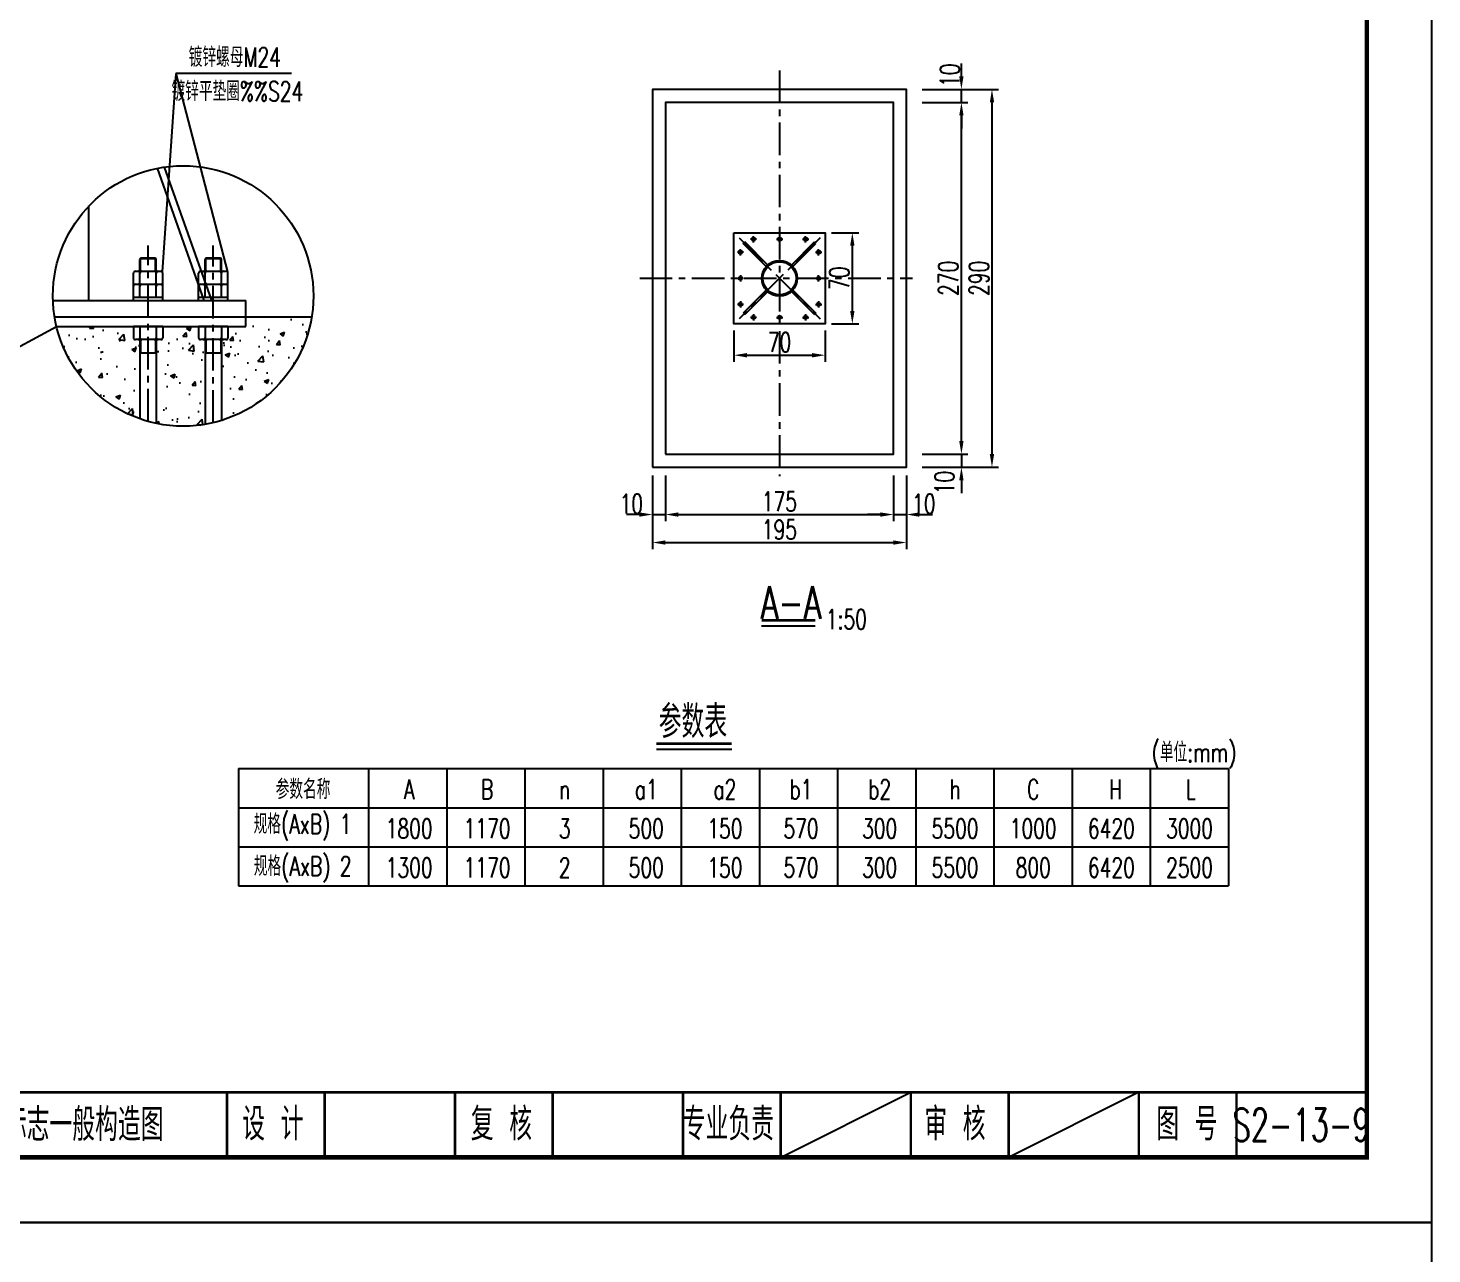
# Model space of a CAD drawing. Extents: x 4349 to 271026, y -15323 to -8945.
# Drawn here: x 4711.4 to 4926.9, y -14948.7 to -14760.5 of the extents above; entities that cross this region are included whole.
import ezdxf
from ezdxf.enums import TextEntityAlignment as Align

# ---------------------------------------------------------------- set-up
doc = ezdxf.new("R2010")
doc.units = 0
doc.header["$LTSCALE"] = 2
doc.header["$PDMODE"] = 32
doc.header["$PDSIZE"] = 0.3
doc.linetypes.add('CENTERX2', pattern=[4, 2.5, -0.5, 0.5, -0.5])
doc.layers.get('0').update_dxf_attribs({"linetype": 'CONTINUOUS'})
doc.layers.get('DEFPOINTS').update_dxf_attribs({"linetype": 'CONTINUOUS'})
for name, color, linetype in [('中线', 2, 'CENTERX2'), ('图框', 7, 'CONTINUOUS'), ('尺寸标注', 4, 'CONTINUOUS'), ('文字', 7, 'CONTINUOUS'), ('文字符号', 7, 'CONTINUOUS'), ('结构1', 1, 'CONTINUOUS'), ('结构2', 7, 'CONTINUOUS'), ('结构3', 1, 'CONTINUOUS')]:
    doc.layers.add(name, color=color, linetype=linetype)
doc.styles.get("Standard").update_dxf_attribs({"font": 'simplex1.shx', "width": 0.7, "bigfont": 'hztxt.shx'})
doc.dimstyles.new('比例：1：50（mm)', dxfattribs={"dimtxt": 3, "dimasz": 2, "dimexe": 1, "dimexo": 1, "dimgap": 0.5, "dimtad": 1, "dimlfac": 5, "dimrnd": 0.0095, "dimdsep": 46, "dimtxsty": 'Standard', "dimcen": 0.09, "dimclrd": 256, "dimclre": 256, "dimclrt": 256, "dimadec": 0, "dimazin": 0, "dimtfac": 1, "dimtix": 1, "dimtmove": 2, "dimatfit": 3, "dimfxl": 0, "dimtolj": 1, "dimtzin": 0, "dimarcsym": 0})

# ---------------------------------------------------------------- blocks, each defined once
blk = doc.blocks.new('series')
at = {"width": 0.75}
for tag, height, p in [('页码', 4, (-35, -19)), ('图名', 5, (-220, -282)), ('图号', 5, (-20, -282))]:
    blk.add_attdef(tag, text='', height=height, dxfattribs=at).set_placement(p, align=Align.MIDDLE_CENTER)
blk = doc.blocks.new('*D960')
at = {"layer": 'DEFPOINTS', "color": 0, "linetype": 'Continuous'}
for p in [(4819.77, -14805.94), (4833.77, -14805.94), (4833.77, -14810.75)]:
    blk.add_point(p, dxfattribs=at)
at = {"layer": '尺寸标注', "linetype": 'Continuous', "lineweight": -2}
for p, q in [((4819.77, -14806.94), (4819.77, -14811.75)), ((4833.77, -14806.94), (4833.77, -14811.75)), ((4821.77, -14810.75), (4831.77, -14810.75))]:
    blk.add_line(p, q, dxfattribs=at)
at = {"layer": '尺寸标注', "linetype": 'Continuous'}
for points in [[(4821.77, -14810.42), (4821.77, -14811.09), (4819.77, -14810.75)], [(4831.77, -14810.42), (4831.77, -14811.09), (4833.77, -14810.75)]]:
    blk.add_solid(points, dxfattribs=at)
at = {"layer": '尺寸标注', "linetype": 'Continuous', "insert": (4826.77, -14808.75), "char_height": 3, "attachment_point": 5}
blk.add_mtext('\\A1;70', dxfattribs=at)
blk = doc.blocks.new('*D961')
at = {"layer": 'DEFPOINTS', "color": 0, "linetype": 'Continuous'}
for p in [(4833.77, -14791.94), (4833.77, -14805.94), (4837.94, -14805.94)]:
    blk.add_point(p, dxfattribs=at)
at = {"layer": '尺寸标注', "linetype": 'Continuous', "lineweight": -2}
for p, q in [((4834.77, -14791.94), (4838.94, -14791.94)), ((4837.94, -14793.94), (4837.94, -14803.94)), ((4834.77, -14805.94), (4838.94, -14805.94))]:
    blk.add_line(p, q, dxfattribs=at)
at = {"layer": '尺寸标注', "linetype": 'Continuous'}
for points in [[(4837.61, -14793.94), (4838.28, -14793.94), (4837.94, -14791.94)], [(4837.61, -14803.94), (4838.28, -14803.94), (4837.94, -14805.94)]]:
    blk.add_solid(points, dxfattribs=at)
at = {"layer": '尺寸标注', "linetype": 'Continuous', "insert": (4835.94, -14798.94), "char_height": 3, "attachment_point": 5, "rotation": 90}
blk.add_mtext('\\A1;70', dxfattribs=at)
blk = doc.blocks.new('*D962')
at = {"layer": 'DEFPOINTS', "color": 0, "linetype": 'Continuous'}
for p in [(4809.25, -14825.94), (4807.25, -14827.94), (4809.25, -14835.21)]:
    blk.add_point(p, dxfattribs=at)
at = {"layer": '尺寸标注', "linetype": 'Continuous', "lineweight": -2}
for p, q in [((4807.25, -14829.21), (4807.25, -14836.21)), ((4809.25, -14829.21), (4809.25, -14836.21)), ((4805.25, -14835.21), (4803.25, -14835.21)), ((4807.25, -14835.21), (4809.25, -14835.21)), ((4811.25, -14835.21), (4813.25, -14835.21))]:
    blk.add_line(p, q, dxfattribs=at)
at = {"layer": '尺寸标注', "linetype": 'Continuous'}
for points in [[(4805.25, -14834.88), (4805.25, -14835.55), (4807.25, -14835.21)], [(4811.25, -14834.88), (4811.25, -14835.55), (4809.25, -14835.21)]]:
    blk.add_solid(points, dxfattribs=at)
at = {"layer": '尺寸标注', "linetype": 'Continuous', "insert": (4804.01, -14833.56), "char_height": 3, "attachment_point": 5}
blk.add_mtext('\\A1;10', dxfattribs=at)
blk = doc.blocks.new('*D963')
at = {"layer": 'DEFPOINTS', "color": 0, "linetype": 'Continuous'}
for p in [(4809.25, -14825.94), (4844.25, -14825.94), (4844.25, -14835.21)]:
    blk.add_point(p, dxfattribs=at)
at = {"layer": '尺寸标注', "linetype": 'Continuous', "lineweight": -2}
for p, q in [((4809.25, -14829.21), (4809.25, -14836.21)), ((4844.25, -14829.21), (4844.25, -14836.21)), ((4811.25, -14835.21), (4842.25, -14835.21))]:
    blk.add_line(p, q, dxfattribs=at)
at = {"layer": '尺寸标注', "linetype": 'Continuous'}
for points in [[(4811.25, -14834.88), (4811.25, -14835.55), (4809.25, -14835.21)], [(4842.25, -14834.88), (4842.25, -14835.55), (4844.25, -14835.21)]]:
    blk.add_solid(points, dxfattribs=at)
at = {"layer": '尺寸标注', "linetype": 'Continuous', "insert": (4826.75, -14833.21), "char_height": 3, "attachment_point": 5}
blk.add_mtext('\\A1;175', dxfattribs=at)
blk = doc.blocks.new('*D964')
at = {"layer": 'DEFPOINTS', "color": 0, "linetype": 'Continuous'}
for p in [(4844.25, -14825.94), (4846.25, -14825.94), (4846.25, -14835.21)]:
    blk.add_point(p, dxfattribs=at)
at = {"layer": '尺寸标注', "linetype": 'Continuous', "lineweight": -2}
for p, q in [((4844.25, -14829.21), (4844.25, -14836.21)), ((4846.25, -14829.21), (4846.25, -14836.21)), ((4842.25, -14835.21), (4840.25, -14835.21)), ((4844.25, -14835.21), (4846.25, -14835.21)), ((4848.25, -14835.21), (4850.25, -14835.21))]:
    blk.add_line(p, q, dxfattribs=at)
at = {"layer": '尺寸标注', "linetype": 'Continuous'}
for points in [[(4842.25, -14834.88), (4842.25, -14835.55), (4844.25, -14835.21)], [(4848.25, -14834.88), (4848.25, -14835.55), (4846.25, -14835.21)]]:
    blk.add_solid(points, dxfattribs=at)
at = {"layer": '尺寸标注', "linetype": 'Continuous', "insert": (4848.92, -14833.56), "char_height": 3, "attachment_point": 5}
blk.add_mtext('\\A1;10', dxfattribs=at)
blk = doc.blocks.new('*D965')
at = {"layer": 'DEFPOINTS', "color": 0, "linetype": 'Continuous'}
for p in [(4807.25, -14827.94), (4846.25, -14827.94), (4846.25, -14839.51)]:
    blk.add_point(p, dxfattribs=at)
at = {"layer": '尺寸标注', "linetype": 'Continuous', "lineweight": -2}
for p, q in [((4807.25, -14833.51), (4807.25, -14840.51)), ((4846.25, -14833.51), (4846.25, -14840.51)), ((4809.25, -14839.51), (4844.25, -14839.51))]:
    blk.add_line(p, q, dxfattribs=at)
at = {"layer": '尺寸标注', "linetype": 'Continuous'}
for points in [[(4809.25, -14839.18), (4809.25, -14839.84), (4807.25, -14839.51)], [(4844.25, -14839.18), (4844.25, -14839.84), (4846.25, -14839.51)]]:
    blk.add_solid(points, dxfattribs=at)
at = {"layer": '尺寸标注', "linetype": 'Continuous', "insert": (4826.75, -14837.51), "char_height": 3, "attachment_point": 5}
blk.add_mtext('\\A1;195', dxfattribs=at)
blk = doc.blocks.new('*D966')
at = {"layer": 'DEFPOINTS', "color": 0, "linetype": 'Continuous'}
for p in [(4844.25, -14825.94), (4844.25, -14827.94), (4854.69, -14827.94)]:
    blk.add_point(p, dxfattribs=at)
at = {"layer": '尺寸标注', "linetype": 'Continuous', "lineweight": -2}
for p, q in [((4854.69, -14823.94), (4854.69, -14821.94)), ((4848.69, -14825.94), (4855.69, -14825.94)), ((4854.69, -14825.94), (4854.69, -14827.94)), ((4848.69, -14827.94), (4855.69, -14827.94)), ((4854.69, -14829.94), (4854.69, -14831.94))]:
    blk.add_line(p, q, dxfattribs=at)
at = {"layer": '尺寸标注', "linetype": 'Continuous'}
for points in [[(4854.36, -14823.94), (4855.02, -14823.94), (4854.69, -14825.94)], [(4854.36, -14829.94), (4855.02, -14829.94), (4854.69, -14827.94)]]:
    blk.add_solid(points, dxfattribs=at)
at = {"layer": '尺寸标注', "linetype": 'Continuous', "insert": (4852.09, -14830.3), "char_height": 3, "attachment_point": 5, "rotation": 90}
blk.add_mtext('\\A1;10', dxfattribs=at)
blk = doc.blocks.new('*D967')
at = {"layer": 'DEFPOINTS', "color": 0, "linetype": 'Continuous'}
for p in [(4844.25, -14771.94), (4854.69, -14771.94), (4844.25, -14825.94)]:
    blk.add_point(p, dxfattribs=at)
at = {"layer": '尺寸标注', "linetype": 'Continuous', "lineweight": -2}
for p, q in [((4848.69, -14771.94), (4855.69, -14771.94)), ((4854.69, -14823.94), (4854.69, -14773.94)), ((4848.69, -14825.94), (4855.69, -14825.94))]:
    blk.add_line(p, q, dxfattribs=at)
at = {"layer": '尺寸标注', "linetype": 'Continuous'}
for points in [[(4854.36, -14773.94), (4855.02, -14773.94), (4854.69, -14771.94)], [(4854.36, -14823.94), (4855.02, -14823.94), (4854.69, -14825.94)]]:
    blk.add_solid(points, dxfattribs=at)
at = {"layer": '尺寸标注', "linetype": 'Continuous', "insert": (4852.69, -14798.94), "char_height": 3, "attachment_point": 5, "rotation": 90}
blk.add_mtext('\\A1;270', dxfattribs=at)
blk = doc.blocks.new('*D968')
at = {"layer": 'DEFPOINTS', "color": 0, "linetype": 'Continuous'}
for p in [(4844.25, -14769.94), (4854.69, -14769.94), (4844.25, -14771.94)]:
    blk.add_point(p, dxfattribs=at)
at = {"layer": '尺寸标注', "linetype": 'Continuous', "lineweight": -2}
for p, q in [((4854.69, -14767.94), (4854.69, -14765.94)), ((4848.69, -14769.94), (4855.69, -14769.94)), ((4854.69, -14771.94), (4854.69, -14769.94)), ((4848.69, -14771.94), (4855.69, -14771.94)), ((4854.69, -14773.94), (4854.69, -14775.94))]:
    blk.add_line(p, q, dxfattribs=at)
at = {"layer": '尺寸标注', "linetype": 'Continuous'}
for points in [[(4854.36, -14767.94), (4855.02, -14767.94), (4854.69, -14769.94)], [(4854.36, -14773.94), (4855.02, -14773.94), (4854.69, -14771.94)]]:
    blk.add_solid(points, dxfattribs=at)
at = {"layer": '尺寸标注', "linetype": 'Continuous', "insert": (4852.92, -14767.77), "char_height": 3, "attachment_point": 5, "rotation": 90}
blk.add_mtext('\\A1;10', dxfattribs=at)
blk = doc.blocks.new('*D969')
at = {"layer": 'DEFPOINTS', "color": 0, "linetype": 'Continuous'}
for p in [(4846.25, -14769.94), (4846.25, -14827.94), (4859.38, -14827.94)]:
    blk.add_point(p, dxfattribs=at)
at = {"layer": '尺寸标注', "linetype": 'Continuous', "lineweight": -2}
for p, q in [((4853.38, -14769.94), (4860.38, -14769.94)), ((4859.38, -14771.94), (4859.38, -14825.94)), ((4853.38, -14827.94), (4860.38, -14827.94))]:
    blk.add_line(p, q, dxfattribs=at)
at = {"layer": '尺寸标注', "linetype": 'Continuous'}
for points in [[(4859.05, -14771.94), (4859.72, -14771.94), (4859.38, -14769.94)], [(4859.05, -14825.94), (4859.72, -14825.94), (4859.38, -14827.94)]]:
    blk.add_solid(points, dxfattribs=at)
at = {"layer": '尺寸标注', "linetype": 'Continuous', "insert": (4857.38, -14798.94), "char_height": 3, "attachment_point": 5, "rotation": 90}
blk.add_mtext('\\A1;290', dxfattribs=at)
blk = doc.blocks.new('12345')
at = {"layer": '图框'}
blk.add_lwpolyline([(4926.93, -9362.88), (4926.93, -9065.88), (4506.93, -9065.88), (4506.93, -9362.88)], close=True, dxfattribs=at)
blk = doc.blocks.new('123456')
at = {"layer": '图框', "linetype": 'Continuous'}
blk.add_blockref('12345', (0, -2522.15), dxfattribs=at)

msp = doc.modelspace()

# ---------------------------------------------------------------- hatches: boundary and pattern name
at = {"layer": '尺寸标注'}
h = msp.add_hatch(dxfattribs=at)
h.set_pattern_fill('AR-CONC', color=256, style=0)
h.set_pattern_definition([(50, (4202.846, -14102.6204), (7.1726, -0.62752), [0.75, -8.25]), (355, (4202.846, -14102.6204), (-1.387513, 7.52192), [0.6, -6.6]), (100.4514, (4203.4435, -14102.673), (5.785094, 6.894395), [0.6374, -7.01142]), (46.1842, (4202.846, -14100.62), (10.67241, -1.65519), [1.125, -12.375]), (96.6356, (4203.735, -14100.758), (9.34663, 9.74118), [0.9561, -10.51713]), (351.1842, (4202.846, -14100.62), (9.34662, 9.74119), [0.9, -9.9]), (21, (4203.846, -14101.1204), (5.96907, -4.02619), [0.75, -8.25]), (326, (4203.846, -14101.1204), (2.433153, 7.2515), [0.6, -6.6]), (71.4514, (4204.343, -14101.456), (8.402226, 3.225305), [0.6374, -7.01142]), (37.5, (4202.8458, -14102.6204), (0.1215986, 3.3289385), [0, -6.52, 0, -6.7, 0, -6.625]), (7.5, (4202.8458, -14102.6204), (2.630695, 3.944117), [0, -3.82, 0, -6.37, 0, -2.525]), (327.5, (4200.6158, -14102.6204), (5.338224, -0.225549), [0, -2.5, 0, -7.8, 0, -10.35]), (317.5, (4199.616, -14102.6204), (5.831862, 1.00105), [0, -3.25, 0, -5.18, 0, -7.35])])
h.paths.add_polyline_path([(4741.07793, -14820.77172, 0.2852462), (4754.94289, -14804.86305), (4744.82793, -14804.86305), (4744.82793, -14806.36305), (4742.07793, -14806.36305), (4742.07793, -14808.06305, -0.414213562), (4741.77793, -14808.36305), (4741.07793, -14808.36305)])
h.paths.add_polyline_path([(4738.57793, -14808.36305), (4737.87793, -14808.36305, -0.414213562), (4737.57793, -14808.06305), (4737.57793, -14806.36305), (4732.07793, -14806.36305), (4732.07793, -14808.06305, -0.414213562), (4731.77793, -14808.36305), (4731.07793, -14808.36305), (4731.07793, -14821.22456, 0.094606243), (4738.57793, -14821.36738)])
h.paths.add_polyline_path([(4728.57793, -14808.36305), (4727.87793, -14808.36305, -0.414213562), (4727.57793, -14808.06305), (4727.57793, -14806.36305), (4715.76415, -14806.36305, 0.254158443), (4728.57793, -14820.52557)])

# ---------------------------------------------------------------- linework, layer by layer
at = {"layer": '中线'}
for p, q in [((4826.76924, -14767.04345), (4826.76924, -14829.3318)), ((4729.82793, -14820.91884), (4729.82793, -14793.92166)), ((4739.82793, -14821.11203), (4739.82793, -14793.92166)), ((4832.99177, -14792.71907), (4820.5467, -14805.16415)), ((4820.5467, -14792.71907), (4832.99177, -14805.16415)), ((4823.24972, -14792.94161), (4822.28876, -14792.94161)), ((4822.76924, -14793.42209), (4822.76924, -14792.46113)), ((4826.28876, -14792.94161), (4827.24972, -14792.94161)), ((4830.28876, -14792.94161), (4831.24972, -14792.94161)), ((4830.76924, -14793.42209), (4830.76924, -14792.46113)), ((4821.24972, -14794.94161), (4820.28876, -14794.94161)), ((4820.76924, -14795.42209), (4820.76924, -14794.46113)), ((4832.28876, -14794.94161), (4833.24972, -14794.94161)), ((4832.76924, -14795.42209), (4832.76924, -14794.46113)), ((4820.76924, -14798.46113), (4820.76924, -14799.42209)), ((4832.76924, -14799.42209), (4832.76924, -14798.46113)), ((4805.299, -14798.94161), (4847.199, -14798.94161)), ((4820.76924, -14802.46113), (4820.76924, -14803.42209)), ((4832.76924, -14802.46113), (4832.76924, -14803.42209)), ((4821.24972, -14802.94161), (4820.28876, -14802.94161)), ((4823.24972, -14804.94161), (4822.28876, -14804.94161)), ((4822.76924, -14804.46113), (4822.76924, -14805.42209)), ((4826.28876, -14804.94161), (4827.24972, -14804.94161)), ((4830.28876, -14804.94161), (4831.24972, -14804.94161)), ((4830.76924, -14804.46113), (4830.76924, -14805.42209)), ((4832.28876, -14802.94161), (4833.24972, -14802.94161))]:
    msp.add_line(p, q, dxfattribs=at)
at = {"layer": '图框', "linetype": 'Continuous'}
msp.add_line((4826.92858, -14933.90394), (4846.92858, -14923.90394), dxfattribs=at)
at = {"layer": '图框'}
msp.add_line((4881.92858, -14923.90394), (4861.92858, -14933.90394), dxfattribs=at)
for points, const_width in [([(4916.92857, -14656.90394), (4536.92857, -14656.90394), (4536.92858, -14933.90394), (4916.92858, -14933.90394), (4916.92857, -14656.90394)], 0.7), ([(4536.92858, -14923.90394), (4916.92858, -14923.90394)], 0.4), ([(4741.92858, -14933.90394), (4741.92858, -14923.90394)], 0.4), ([(4756.92858, -14933.90394), (4756.92858, -14923.90394)], 0.4), ([(4776.92858, -14933.90394), (4776.92858, -14923.90394)], 0.4), ([(4791.92858, -14933.90394), (4791.92858, -14923.90394)], 0.4), ([(4811.92858, -14933.90394), (4811.92858, -14923.90394)], 0.4), ([(4811.92858, -14933.90394), (4811.92858, -14923.90394)], 0.4), ([(4826.92858, -14933.90394), (4826.92858, -14923.90394)], 0.4), ([(4846.92858, -14933.90394), (4846.92858, -14923.90394)], 0.4), ([(4861.92858, -14933.90394), (4861.92858, -14923.90394)], 0.4), ([(4881.92858, -14933.90394), (4881.92858, -14923.90394)], 0.4), ([(4896.92858, -14933.90394), (4896.92858, -14923.90394)], 0.4)]:
    msp.add_lwpolyline(points, dxfattribs=dict(at, const_width=const_width))
at = {"layer": '文字'}
for p, q in [((4824.00972, -14852.28676), (4832.24583, -14852.28676)), ((4807.86562, -14871.22368), (4819.44048, -14871.22368)), ((4763.68144, -14874.22368), (4763.68144, -14892.22368)), ((4775.68144, -14874.22368), (4775.68144, -14892.22368)), ((4787.68144, -14874.22368), (4787.68144, -14892.22368)), ((4799.68144, -14874.22368), (4799.68144, -14892.22368)), ((4811.68144, -14874.22368), (4811.68144, -14892.22368)), ((4823.68144, -14874.22368), (4823.68144, -14892.22368)), ((4835.68144, -14874.22368), (4835.68144, -14892.22368)), ((4847.68144, -14874.22368), (4847.68144, -14892.22368)), ((4859.68144, -14874.22368), (4859.68144, -14892.22368)), ((4871.68144, -14874.22368), (4871.68144, -14892.22368)), ((4883.68144, -14874.22368), (4883.68144, -14892.22368)), ((4743.68144, -14880.22368), (4895.68144, -14880.22368)), ((4743.68144, -14886.22368), (4895.68144, -14886.22368))]:
    msp.add_line(p, q, dxfattribs=at)
at = {"layer": '文字', "const_width": 0.4}
for points in [[(4824.00972, -14851.46257), (4832.24583, -14851.46257)], [(4807.86562, -14870.39948), (4819.44048, -14870.39948)]]:
    msp.add_lwpolyline(points, dxfattribs=at)
at = {"layer": '文字符号'}
for p, q in [((4734.10496, -14767.4951), (4731.99006, -14797.95092)), ((4734.10496, -14767.4951), (4741.99006, -14797.95092)), ((4751.84888, -14767.4951), (4734.10496, -14767.4951)), ((4744.82793, -14804.86305), (4754.94289, -14804.86305)), ((4678.11598, -14826.49813), (4715.76415, -14806.36305))]:
    msp.add_line(p, q, dxfattribs=at)
msp.add_circle((4735.20196, -14801.65437), 20, dxfattribs=at)
at = {"layer": '结构1', "linetype": 'Continuous'}
for p, q in [((4743.68144, -14874.22368), (4895.68144, -14874.22368)), ((4743.68144, -14874.22368), (4743.68144, -14892.22368)), ((4895.68144, -14874.22368), (4895.68144, -14892.22368)), ((4743.68144, -14892.22368), (4895.68144, -14892.22368))]:
    msp.add_line(p, q, dxfattribs=at)
at = {"layer": '结构1'}
msp.add_lwpolyline([(4819.76924, -14791.94161), (4833.76924, -14791.94161), (4833.76924, -14805.94161), (4819.76924, -14805.94161)], close=True, dxfattribs=at)
at = {"layer": '结构2'}
for p, q in [((4738.4304, -14802.36305), (4731.24832, -14782.04905)), ((4732.31424, -14781.86394), (4739.56177, -14802.36305)), ((4720.7388, -14802.36305), (4720.7388, -14787.84072)), ((4821.19069, -14793.58934), (4821.41697, -14793.36307)), ((4824.72901, -14797.12766), (4821.19069, -14793.58934)), ((4824.95529, -14796.90139), (4821.41697, -14793.36307)), ((4828.58318, -14796.90139), (4832.1215, -14793.36307)), ((4828.80946, -14797.12766), (4832.34778, -14793.58934)), ((4832.34778, -14793.58934), (4832.1215, -14793.36307)), ((4824.01912, -14796.41777), (4824.2454, -14796.1915)), ((4829.51935, -14796.41777), (4829.29307, -14796.1915)), ((4715.21452, -14802.36305), (4744.82793, -14802.36305)), ((4744.82793, -14806.36305), (4744.82793, -14802.36305)), ((4824.72901, -14800.75556), (4821.19069, -14804.29388)), ((4824.95529, -14800.98183), (4821.41697, -14804.52015)), ((4824.01912, -14801.46545), (4824.2454, -14801.69172)), ((4828.58318, -14800.98183), (4832.1215, -14804.52015)), ((4828.80946, -14800.75556), (4832.34778, -14804.29388)), ((4829.51935, -14801.46545), (4829.29307, -14801.69172)), ((4715.46103, -14804.86305), (4744.82793, -14804.86305)), ((4821.19069, -14804.29388), (4821.41697, -14804.52015)), ((4832.34778, -14804.29388), (4832.1215, -14804.52015)), ((4715.76415, -14806.36305), (4744.82793, -14806.36305))]:
    msp.add_line(p, q, dxfattribs=at)
msp.add_lwpolyline([(4807.25084, -14827.94345), (4846.25084, -14827.94345), (4846.25084, -14769.94345), (4807.25084, -14769.94345)], close=True, dxfattribs=at)
for centre, radius in [((4822.76924, -14792.94161), 0.28), ((4826.76924, -14792.94161), 0.28), ((4830.76924, -14792.94161), 0.28), ((4820.76924, -14794.94161), 0.28), ((4826.76924, -14798.94161), 2.73), ((4832.76924, -14794.94161), 0.28), ((4826.76924, -14798.94161), 2.55), ((4820.76924, -14798.94161), 0.28), ((4832.76924, -14798.94161), 0.28), ((4820.76924, -14802.94161), 0.28), ((4832.76924, -14802.94161), 0.28), ((4822.76924, -14804.94161), 0.28), ((4826.76924, -14804.94161), 0.28), ((4830.76924, -14804.94161), 0.28)]:
    msp.add_circle(centre, radius, dxfattribs=at)
at = {"layer": '结构3'}
for p, q in [((4728.57793, -14799.86305), (4728.57793, -14796.06305)), ((4731.05114, -14795.96305), (4728.60473, -14795.96305)), ((4728.67793, -14797.86305), (4728.67793, -14795.88985)), ((4730.87793, -14795.86305), (4728.77793, -14795.86305)), ((4730.97793, -14797.86305), (4730.97793, -14795.88985)), ((4731.07793, -14799.86305), (4731.07793, -14796.06305)), ((4738.57793, -14799.86305), (4738.57793, -14796.06305)), ((4741.05114, -14795.96305), (4738.60473, -14795.96305)), ((4738.67793, -14797.86305), (4738.67793, -14795.88985)), ((4740.87793, -14795.86305), (4738.77793, -14795.86305)), ((4740.97793, -14797.86305), (4740.97793, -14795.88985)), ((4741.07793, -14799.86305), (4741.07793, -14796.06305)), ((4727.57793, -14802.36305), (4727.57793, -14798.16305)), ((4727.87793, -14797.86305), (4731.77793, -14797.86305)), ((4732.07793, -14802.36305), (4732.07793, -14798.16305)), ((4737.57793, -14802.36305), (4737.57793, -14798.16305)), ((4737.87793, -14797.86305), (4741.77793, -14797.86305)), ((4742.07793, -14802.36305), (4742.07793, -14798.16305)), ((4727.57793, -14799.86305), (4732.07793, -14799.86305)), ((4727.87793, -14799.86305), (4731.77793, -14799.86305)), ((4728.57793, -14799.86305), (4728.57793, -14798.66305)), ((4728.57793, -14801.86305), (4728.57793, -14800.16305)), ((4731.07793, -14799.86305), (4731.07793, -14798.66305)), ((4731.07793, -14801.86305), (4731.07793, -14800.16305)), ((4737.57793, -14799.86305), (4742.07793, -14799.86305)), ((4737.87793, -14799.86305), (4741.77793, -14799.86305)), ((4738.57793, -14799.86305), (4738.57793, -14798.66305)), ((4738.57793, -14801.86305), (4738.57793, -14800.16305)), ((4741.07793, -14799.86305), (4741.07793, -14798.66305)), ((4741.07793, -14801.86305), (4741.07793, -14800.16305)), ((4727.57793, -14801.86305), (4732.07793, -14801.86305)), ((4737.57793, -14801.86305), (4742.07793, -14801.86305)), ((4727.57793, -14806.36305), (4727.57793, -14808.06305)), ((4732.07793, -14806.36305), (4727.57793, -14806.36305)), ((4728.57793, -14806.36305), (4728.57793, -14807.56305)), ((4728.57793, -14806.36305), (4728.57793, -14820.52557)), ((4731.07793, -14806.36305), (4731.07793, -14807.56305)), ((4731.07793, -14806.36305), (4731.07793, -14821.22456)), ((4732.07793, -14806.36305), (4732.07793, -14808.06305)), ((4742.07793, -14806.36305), (4737.57793, -14806.36305)), ((4737.57793, -14806.36305), (4737.57793, -14808.06305)), ((4738.57793, -14806.36305), (4738.57793, -14821.36738)), ((4738.57793, -14806.36305), (4738.57793, -14807.56305)), ((4741.07793, -14806.36305), (4741.07793, -14820.77172)), ((4741.07793, -14806.36305), (4741.07793, -14807.56305)), ((4742.07793, -14806.36305), (4742.07793, -14808.06305)), ((4731.77793, -14808.36305), (4727.87793, -14808.36305)), ((4728.67793, -14808.36305), (4728.67793, -14810.36305)), ((4730.97793, -14808.36305), (4730.97793, -14810.36305)), ((4741.77793, -14808.36305), (4737.87793, -14808.36305)), ((4738.67793, -14808.36305), (4738.67793, -14810.36305)), ((4740.97793, -14808.36305), (4740.97793, -14810.36305)), ((4728.57793, -14810.36305), (4731.07793, -14810.36305)), ((4738.57793, -14810.36305), (4741.07793, -14810.36305))]:
    msp.add_line(p, q, dxfattribs=at)
msp.add_lwpolyline([(4809.25084, -14825.94345), (4844.25084, -14825.94345), (4844.25084, -14771.94345), (4809.25084, -14771.94345)], close=True, dxfattribs=at)
for centre, radius, start, end in [((4728.77793, -14796.06305), 0.2, 90, 180), ((4730.87793, -14796.06305), 0.2, 0, 90), ((4738.77793, -14796.06305), 0.2, 90, 180), ((4740.87793, -14796.06305), 0.2, 0, 90), ((4727.87793, -14798.16305), 0.3, 90, 180), ((4728.27793, -14798.16305), 0.3, 0, 90), ((4728.87793, -14798.16305), 0.3, 90, 180), ((4730.77793, -14798.16305), 0.3, 360, 90), ((4731.37793, -14798.16305), 0.3, 90, 180), ((4731.77793, -14798.16305), 0.3, 0, 90), ((4737.87793, -14798.16305), 0.3, 90, 180), ((4738.27793, -14798.16305), 0.3, 0, 90), ((4738.87793, -14798.16305), 0.3, 90, 180), ((4740.77793, -14798.16305), 0.3, 360, 90), ((4741.37793, -14798.16305), 0.3, 90, 180), ((4741.77793, -14798.16305), 0.3, 0, 90), ((4727.87793, -14800.16305), 0.3, 90, 180), ((4728.27793, -14800.16305), 0.3, 0, 90), ((4728.87793, -14800.16305), 0.3, 90, 180), ((4730.77793, -14800.16305), 0.3, 360, 90), ((4731.37793, -14800.16305), 0.3, 90, 180), ((4731.77793, -14800.16305), 0.3, 0, 90), ((4737.87793, -14800.16305), 0.3, 90, 180), ((4738.27793, -14800.16305), 0.3, 0, 90), ((4738.87793, -14800.16305), 0.3, 90, 180), ((4740.77793, -14800.16305), 0.3, 360, 90), ((4741.37793, -14800.16305), 0.3, 90, 180), ((4741.77793, -14800.16305), 0.3, 0, 90), ((4727.87793, -14808.06305), 0.3, 180, 270), ((4728.27793, -14808.06305), 0.3, 270, 0), ((4728.87793, -14808.06305), 0.3, 180, 270), ((4730.77793, -14808.06305), 0.3, 270, 0), ((4731.37793, -14808.06305), 0.3, 180, 270), ((4731.77793, -14808.06305), 0.3, 270, 0), ((4737.87793, -14808.06305), 0.3, 180, 270), ((4738.27793, -14808.06305), 0.3, 270, 0), ((4738.87793, -14808.06305), 0.3, 180, 270), ((4740.77793, -14808.06305), 0.3, 270, 0), ((4741.37793, -14808.06305), 0.3, 180, 270), ((4741.77793, -14808.06305), 0.3, 270, 0)]:
    msp.add_arc(centre, radius, start, end, dxfattribs=at)

# ---------------------------------------------------------------- block references
at = {"layer": '图框', "color": 1, "linetype": 'Continuous'}
for p in [(0, -3058.87737), (0, -3355.87737)]:
    msp.add_blockref('123456', p, dxfattribs=at)
at = {"layer": '图框'}
ref = msp.add_blockref('series', (4926.92858, -14646.90394), dxfattribs=at)
ref.add_attrib('图名', '%%C273单悬臂式标志一般构造图', dxfattribs={"layer": '0', "height": 5, "width": 0.7}).set_placement((4706.92858, -14928.90394), align=Align.MIDDLE_CENTER)
ref.add_attrib('图号', 'S2-13-9', dxfattribs={"layer": '0', "height": 5, "width": 0.65}).set_placement((4906.92858, -14928.90394), align=Align.MIDDLE_CENTER)

# ---------------------------------------------------------------- texts
at = {"layer": '图框', "width": 0.7}
for s, p in [('设 计', (4748.97324, -14928.80936)), ('复 核', (4784.06806, -14928.80936)), ('专业负责', (4818.9188, -14928.80936)), ('审 核', (4853.69261, -14928.80936)), ('图 号', (4889.31178, -14928.80936))]:
    msp.add_text(s, height=5, dxfattribs=at).set_placement(p, align=Align.MIDDLE_CENTER)
at = {"layer": '文字', "width": 0.7}
for s, height, p in [('镀锌螺母M24', 3, (4743.13715, -14764.9951)), ('镀锌平垫圈%%S24', 3, (4743.52799, -14770.23671)), ('A-A', 5, (4828.53218, -14848.73111)), ('1:50', 3, (4837.02565, -14851.28573)), ('参数表', 5, (4813.47126, -14867.01327))]:
    msp.add_text(s, height=height, dxfattribs=at).set_placement(p, align=Align.MIDDLE_CENTER)
msp.add_text('(单位:mm)', height=3, dxfattribs=at).set_placement((4883.8926, -14873.21693))
at = {"layer": '文字', "char_height": 3, "attachment_point": 5}
for s, insert, width in [('参数名称', (4753.61116, -14877.40904), 11.4090909), ('A', (4769.90679, -14877.40904), 11.4090909), ('B', (4781.87156, -14877.40904), 11.4090909), ('a1', (4806.30094, -14877.40904), 11.4090909), ('a2', (4818.37679, -14877.40904), 11.4090909), ('b1', (4830.06385, -14877.40904), 11.4090909), ('b2', (4842.13967, -14877.40904), 11.4090909), ('h', (4853.71565, -14877.40904), 11.4090909), ('C', (4865.71565, -14877.40904), 11.4090909), ('H', (4878.3469, -14877.40904), 11.4090909), ('L', (4889.92288, -14877.40904), 11.4090909), ('n', (4793.78076, -14877.40904), 11.4090909), ('规格(AxB) 1', (4753.52567, -14883.23436), 24.440389), ('1800', (4769.90679, -14883.41886), 11.4090909), ('1170', (4781.87156, -14883.41886), 11.4090909), ('3', (4793.78076, -14883.41886), 11.4090909), ('500', (4806.30094, -14883.41886), 11.4090909), ('150', (4818.37679, -14883.41886), 11.4090909), ('570', (4830.06385, -14883.41886), 11.4090909), ('300', (4842.13967, -14883.41886), 11.4090909), ('5500', (4853.71565, -14883.41886), 11.4090909), ('1000', (4865.71565, -14883.41886), 11.4090909), ('6420', (4877.71565, -14883.41886), 11.4090909), ('3000', (4889.71565, -14883.41886), 11.4090909), ('规格(AxB) 2', (4753.558, -14889.69375), 18.1258522), ('1300', (4769.90679, -14889.41886), 11.4090909), ('1170', (4781.87156, -14889.41886), 11.4090909), ('2', (4793.78076, -14889.41886), 11.4090909), ('500', (4806.30094, -14889.41886), 11.4090909), ('150', (4818.37679, -14889.41886), 11.4090909), ('570', (4830.06385, -14889.41886), 11.4090909), ('300', (4842.13967, -14889.41886), 11.4090909), ('5500', (4853.71565, -14889.41886), 11.4090909), ('800', (4865.71565, -14889.41886), 11.4090909), ('6420', (4877.71565, -14889.41886), 11.4090909), ('2500', (4889.71565, -14889.41886), 11.4090909)]:
    msp.add_mtext(s, dxfattribs=dict(at, insert=insert, width=width))

# ---------------------------------------------------------------- dimensions: what is measured, and where the dimension line sits
at = {"layer": '尺寸标注', "linetype": 'Continuous'}
for base, p1, p2, picture, middle in [((4854.68851, -14769.94345), (4844.25084, -14771.94345), (4844.25084, -14769.94345), '*D968', (4852.91625, -14767.76713)), ((4854.68851, -14827.94345), (4844.25084, -14825.94345), (4844.25084, -14827.94345), '*D966', (4852.09239, -14830.29829))]:
    dim = msp.add_linear_dim(base=base, p1=p1, p2=p2, angle=90, dimstyle='比例：1：50（mm)', dxfattribs=at)
    dim.commit()
    dim.dimension.update_dxf_attribs({"geometry": picture, "text_midpoint": middle, "dimtype": 160})
for base, p1, p2, picture, middle in [((4859.38168, -14827.94345), (4846.25084, -14769.94345), (4846.25084, -14827.94345), '*D969', (4857.38168, -14798.94345)), ((4854.68851, -14771.94345), (4844.25084, -14825.94345), (4844.25084, -14771.94345), '*D967', (4852.68851, -14798.94345)), ((4837.94422, -14805.94161), (4833.76924, -14791.94161), (4833.76924, -14805.94161), '*D961', (4835.94422, -14798.94161))]:
    dim = msp.add_linear_dim(base=base, p1=p1, p2=p2, angle=90, dimstyle='比例：1：50（mm)', dxfattribs=at)
    dim.commit()
    dim.dimension.update_dxf_attribs({"geometry": picture, "text_midpoint": middle})
for base, p1, p2, picture, middle in [((4833.76924, -14810.75366), (4819.76924, -14805.94161), (4833.76924, -14805.94161), '*D960', (4826.76924, -14808.75366)), ((4844.25084, -14835.21443), (4809.25084, -14825.94345), (4844.25084, -14825.94345), '*D963', (4826.75084, -14833.21443)), ((4846.25084, -14839.50994), (4807.25084, -14827.94345), (4846.25084, -14827.94345), '*D965', (4826.75084, -14837.50994))]:
    dim = msp.add_linear_dim(base=base, p1=p1, p2=p2, dimstyle='比例：1：50（mm)', dxfattribs=at)
    dim.commit()
    dim.dimension.update_dxf_attribs({"geometry": picture, "text_midpoint": middle})
for base, p1, p2, picture, middle in [((4809.25084, -14835.21443), (4807.25084, -14827.94345), (4809.25084, -14825.94345), '*D962', (4804.01185, -14833.56274)), ((4846.25084, -14835.21443), (4844.25084, -14825.94345), (4846.25084, -14825.94345), '*D964', (4848.91962, -14833.56092))]:
    dim = msp.add_linear_dim(base=base, p1=p1, p2=p2, dimstyle='比例：1：50（mm)', dxfattribs=at)
    dim.commit()
    dim.dimension.update_dxf_attribs({"geometry": picture, "text_midpoint": middle, "dimtype": 160})

doc.saveas('drawing.dxf')
